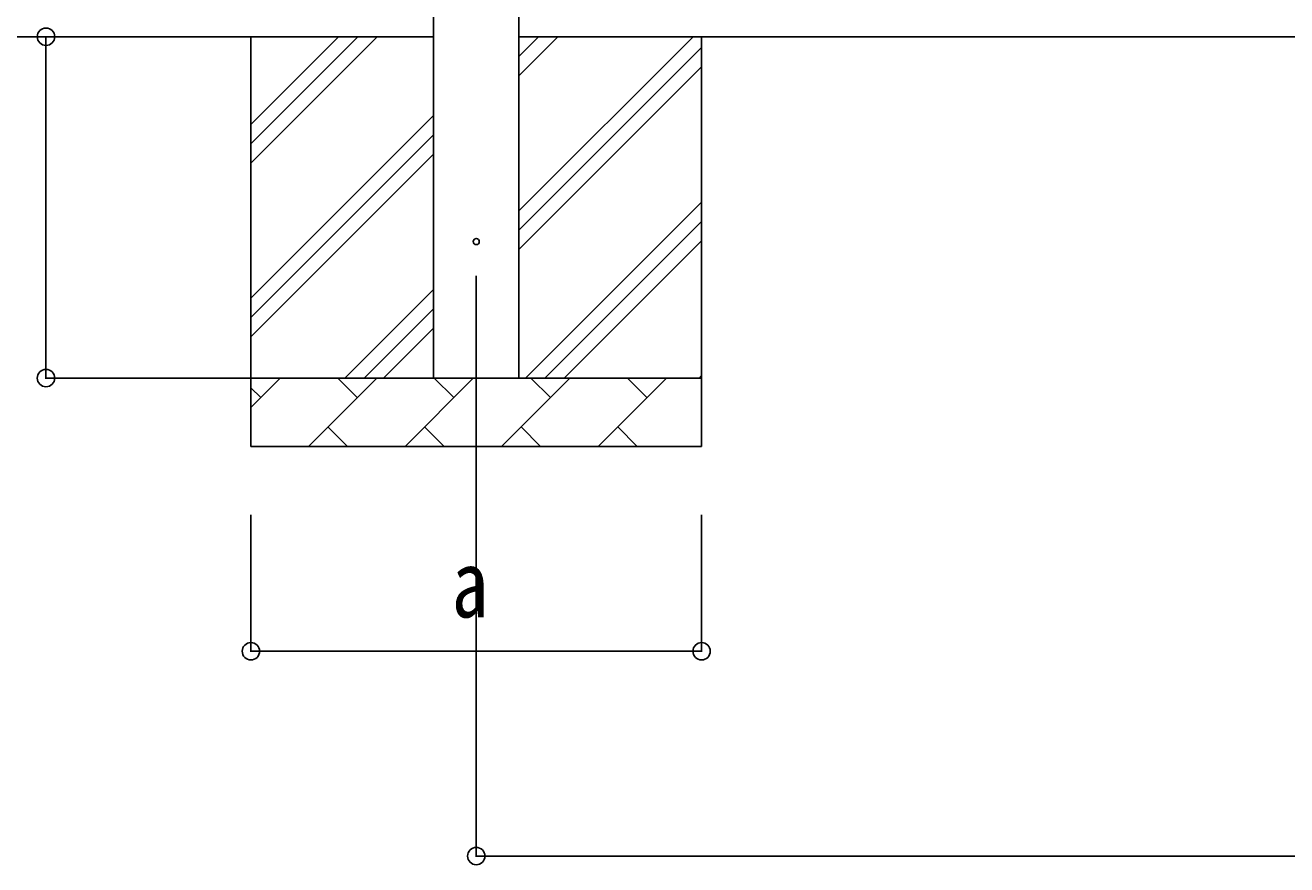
# Model space of a CAD drawing. Units: millimetres, scale not verified. Extents: x -12615 to 12615, y -8910 to 8910.
# Drawn here: x -11531 to -9684, y -5409 to -4179 of the extents above; entities that cross this region are included whole.
import ezdxf
from ezdxf.enums import TextEntityAlignment as Align

# ---------------------------------------------------------------- set-up
doc = ezdxf.new("R2010")
doc.units = ezdxf.units.MM
doc.header["$LTSCALE"] = 40
for name, color, linetype in [('0-3_YKK_12', 2, 'Continuous'), ('0-4_YKK_13', 4, 'Continuous'), ('0-5_YKK_A1', 4, 'Continuous'), ('0-6_YKK_D', 6, 'Continuous')]:
    doc.layers.add(name, color=color, linetype=linetype)
doc.styles.add('ＭＳ ゴシック', font='')
doc.styles.get('ＭＳ ゴシック').set_extended_font_data('MS Gothic')

msp = doc.modelspace()

# ---------------------------------------------------------------- linework, layer by layer
at = {"layer": '0-3_YKK_12'}
msp.add_line((-10870.44, -4546), (-10870.44, -5046), dxfattribs=at)
at = {"layer": '0-4_YKK_13'}
msp.add_circle((-10870.44, -4496), 4.5, dxfattribs=at)
at = {"layer": '0-5_YKK_A1'}
for p, q in [((-10932.94, -4696), (-10932.94, -1896)), ((-10807.94, -1896), (-10807.94, -4696)), ((-10932.94, -4196), (-11702.94, -4196)), ((-11200.44, -4196), (-11200.44, -4796)), ((-11200.44, -4381.05), (-11015.39, -4196)), ((-11200.44, -4352.77), (-11043.67, -4196)), ((-11200.44, -4324.48), (-11071.96, -4196)), ((-8059.94, -4196), (-10807.94, -4196)), ((-10807.94, -4451.1), (-10552.84, -4196)), ((-10807.94, -4253.11), (-10750.83, -4196)), ((-10807.94, -4224.82), (-10779.12, -4196)), ((-10540.44, -4196), (-10540.44, -4796)), ((-10807.94, -4479.38), (-10540.44, -4211.88)), ((-10807.94, -4507.67), (-10540.44, -4240.17)), ((-11200.44, -4579.04), (-10932.94, -4311.54)), ((-11200.44, -4607.32), (-10932.94, -4339.82)), ((-11200.44, -4635.61), (-10932.94, -4368.11)), ((-10798.28, -4696), (-10540.44, -4438.16)), ((-10770, -4696), (-10540.44, -4466.44)), ((-10741.71, -4696), (-10540.44, -4494.73)), ((-11062.84, -4696), (-10932.94, -4566.1)), ((-11034.56, -4696), (-10932.94, -4594.38)), ((-11006.27, -4696), (-10932.94, -4622.67)), ((-11200.44, -4696), (-10540.44, -4696)), ((-11200.44, -4738.89), (-11157.55, -4696)), ((-11186.1, -4724.55), (-11200.44, -4710.21)), ((-11116.13, -4796), (-11016.13, -4696)), ((-11044.68, -4724.55), (-11073.23, -4696)), ((-10974.7, -4796), (-10874.7, -4696)), ((-10903.26, -4724.55), (-10931.81, -4696)), ((-10833.28, -4796), (-10733.28, -4696)), ((-10761.84, -4724.55), (-10790.39, -4696)), ((-10691.86, -4796), (-10591.86, -4696)), ((-10620.42, -4724.55), (-10648.97, -4696)), ((-10543.72, -4696), (-10540.44, -4692.72)), ((-11087.57, -4767.45), (-11059.02, -4796)), ((-10946.15, -4767.45), (-10917.6, -4796)), ((-10804.73, -4767.45), (-10776.18, -4796)), ((-10663.31, -4767.45), (-10634.76, -4796)), ((-10540.44, -4796), (-11200.44, -4796))]:
    msp.add_line(p, q, dxfattribs=at)
at = {"layer": '0-6_YKK_D'}
for p, q in [((-11500.44, -4696), (-11500.44, -4196)), ((-11201.44, -4696), (-11501.44, -4696)), ((-11200.44, -4896), (-11200.44, -5097)), ((-10870.44, -4896), (-10870.44, -5397)), ((-10540.44, -4896), (-10540.44, -5097)), ((-10540.44, -5096), (-11200.44, -5096)), ((-10870.44, -5396), (-7997.44, -5396))]:
    msp.add_line(p, q, dxfattribs=at)
for centre in [(-11500.44, -4196), (-11500.44, -4696), (-11200.44, -5096), (-10540.44, -5096), (-10870.44, -5396)]:
    msp.add_circle(centre, 12.75, dxfattribs=at)

# ---------------------------------------------------------------- texts
at = {"layer": '0-6_YKK_D', "style": 'ＭＳ ゴシック', "width": 0.8}
msp.add_text('a', height=98.97, dxfattribs=at).set_placement((-10906.44, -5076), align=Align.BOTTOM_LEFT)

doc.saveas('drawing.dxf')
